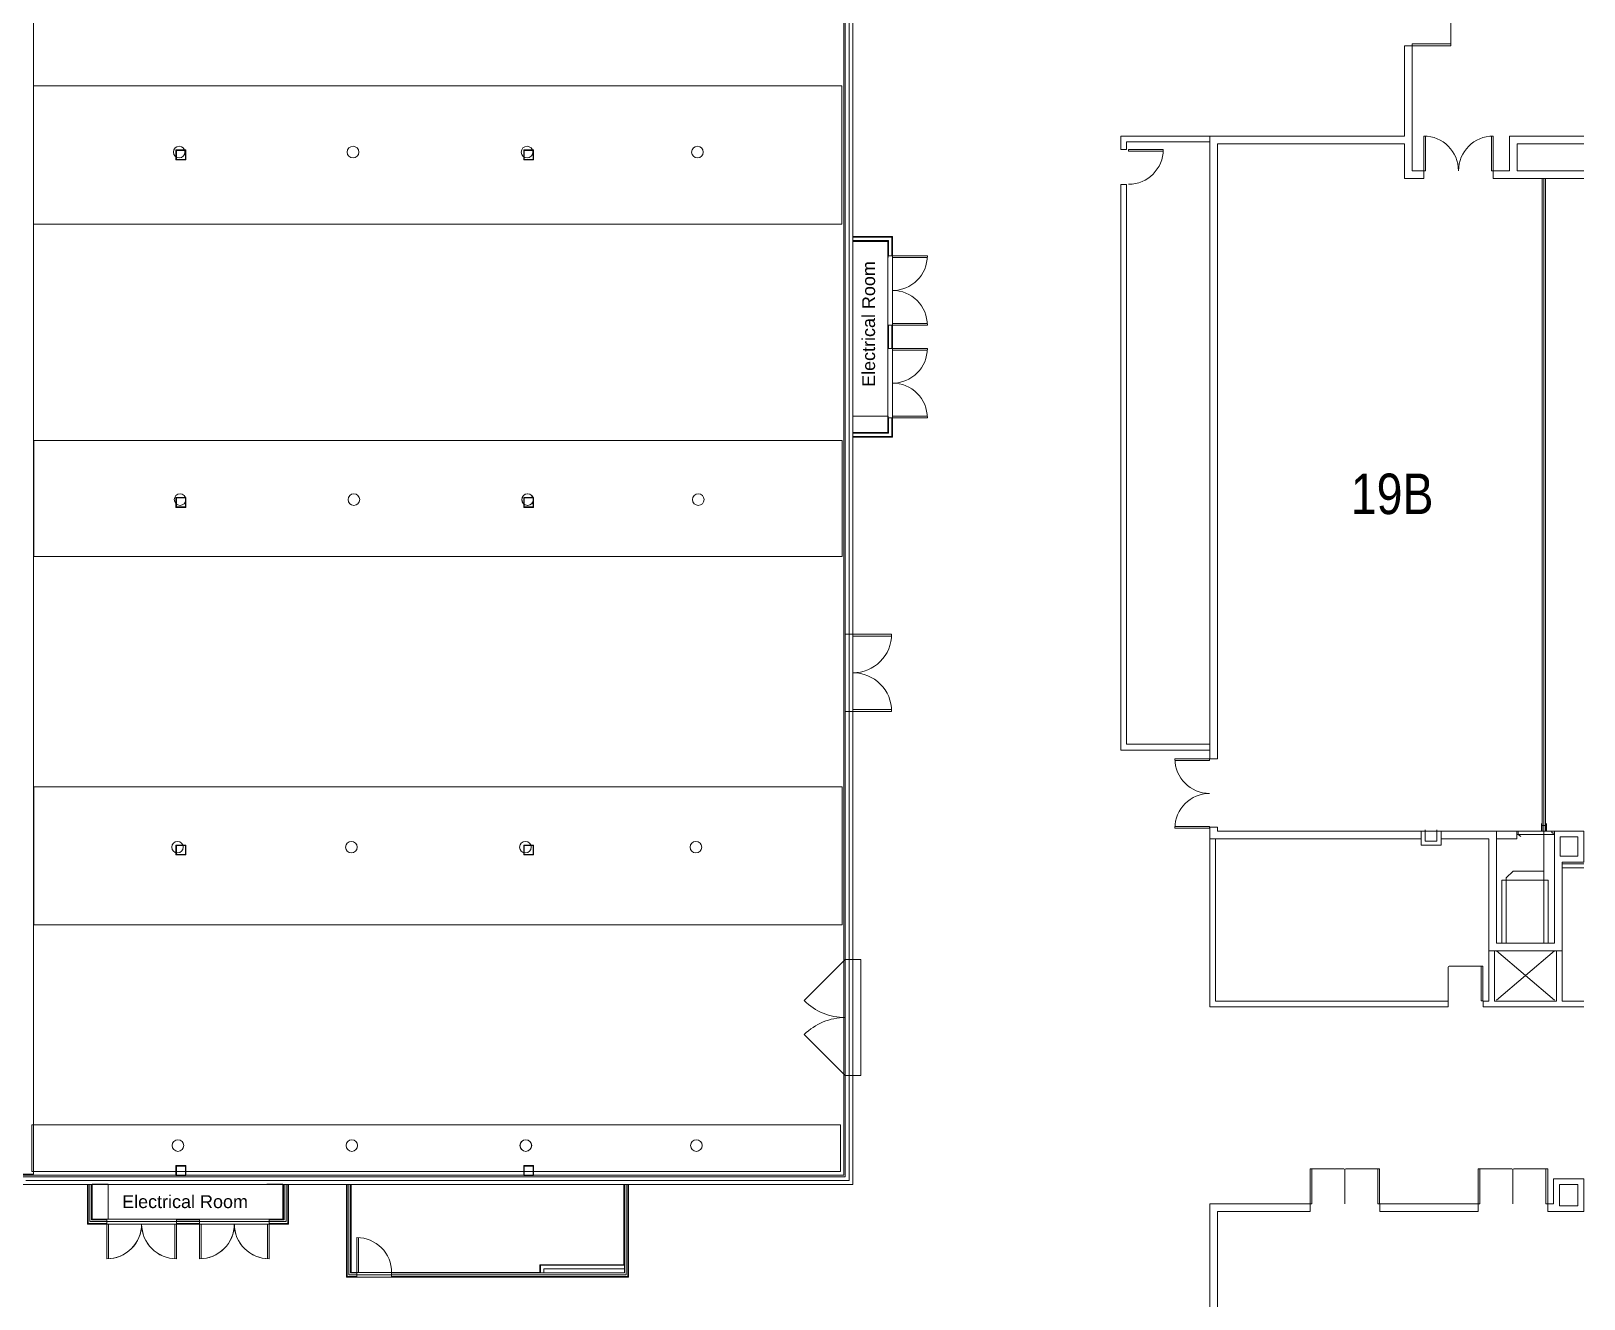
# Model space of a CAD drawing. Header units: inches. Extents: x -3410 to 5259, y -1080 to 3208.
# Drawn here: x 570 to 2178, y -128 to 1185 of the extents above; entities that cross this region are included whole.
import ezdxf

# ---------------------------------------------------------------- set-up
doc = ezdxf.new("R2010")
doc.units = ezdxf.units.IN
doc.header["$LTSCALE"] = 48
doc.header["$MEASUREMENT"] = 0
for name, color, linetype, lineweight in [('Venue-Airwalls', 7, 'Continuous', 5), ('Venue-Ceiling-Main', 7, 'Continuous', 5), ('Venue-Floor Pockets', 7, 'Continuous', 5), ('Venue-Power', 7, 'Continuous', 5), ('Venue-Rigging Points', 7, 'Continuous', 5), ('Venue-Text', 5, 'Continuous', 5), ('Venue-Text-Room ID', 5, 'Continuous', 5), ('Venue-Walls and Doors', 7, 'Continuous', 5)]:
    doc.layers.add(name, color=color, linetype=linetype, lineweight=lineweight)
doc.styles.add('Arial', font='Arial')
doc.styles.add('Arial Narrow', font='ARIALN.TTF')

# ---------------------------------------------------------------- blocks, each defined once
blk = doc.blocks.new('Group-21-1')
at = {"layer": 'Venue-Floor Pockets', "color": 7, "linetype": 'Continuous', "lineweight": 15, "transparency": 33554687}
for points in [[(730.299, 1062.301, 0), (719.999, 1062.301, 0), (719.999, 1052.001, 0), (730.299, 1052.001, 0), (730.299, 1062.301, 0)], [(719.999, 1052.001, 0), (719.999, 1062.301, 0)], [(729.799, 1061.801, 0), (720.499, 1061.801, 0), (720.499, 1052.501, 0), (729.799, 1052.501, 0), (729.799, 1061.801, 0)]]:
    blk.add_polyline3d(points, dxfattribs=at)
blk = doc.blocks.new('Group-22-1')
at = {"layer": 'Venue-Floor Pockets', "color": 7, "linetype": 'Continuous', "lineweight": 15, "transparency": 33554687}
for points in [[(1090.299, 1062.301, 0), (1079.999, 1062.301, 0), (1079.999, 1052.001, 0), (1090.299, 1052.001, 0), (1090.299, 1062.301, 0)], [(1079.999, 1052.001, 0), (1079.999, 1062.301, 0)], [(1089.799, 1061.801, 0), (1080.499, 1061.801, 0), (1080.499, 1052.501, 0), (1089.799, 1052.501, 0), (1089.799, 1061.801, 0)]]:
    blk.add_polyline3d(points, dxfattribs=at)
blk = doc.blocks.new('Group-26-1')
at = {"layer": 'Venue-Floor Pockets', "color": 7, "linetype": 'Continuous', "lineweight": 15, "transparency": 33554687}
for points in [[(730.3, 702.301, 0), (720, 702.301, 0), (720, 692.001, 0), (730.3, 692.001, 0), (730.3, 702.301, 0)], [(720, 692.001, 0), (720, 702.301, 0)], [(729.8, 701.801, 0), (720.5, 701.801, 0), (720.5, 692.501, 0), (729.8, 692.501, 0), (729.8, 701.801, 0)]]:
    blk.add_polyline3d(points, dxfattribs=at)
blk = doc.blocks.new('Group-27-1')
at = {"layer": 'Venue-Floor Pockets', "color": 7, "linetype": 'Continuous', "lineweight": 15, "transparency": 33554687}
for points in [[(1090.3, 702.301, 0), (1080, 702.301, 0), (1080, 692.001, 0), (1090.3, 692.001, 0), (1090.3, 702.301, 0)], [(1080, 692.001, 0), (1080, 702.301, 0)], [(1089.8, 701.801, 0), (1080.5, 701.801, 0), (1080.5, 692.501, 0), (1089.8, 692.501, 0), (1089.8, 701.801, 0)]]:
    blk.add_polyline3d(points, dxfattribs=at)
blk = doc.blocks.new('Group-31-1')
at = {"layer": 'Venue-Floor Pockets', "color": 7, "linetype": 'Continuous', "lineweight": 15, "transparency": 33554687}
for points in [[(730.3, 342.301, 0), (720, 342.301, 0), (720, 332.001, 0), (730.3, 332.001, 0), (730.3, 342.301, 0)], [(720, 332.001, 0), (720, 342.301, 0)], [(729.8, 341.801, 0), (720.5, 341.801, 0), (720.5, 332.501, 0), (729.8, 332.501, 0), (729.8, 341.801, 0)]]:
    blk.add_polyline3d(points, dxfattribs=at)
blk = doc.blocks.new('Group-32-1')
at = {"layer": 'Venue-Floor Pockets', "color": 7, "linetype": 'Continuous', "lineweight": 15, "transparency": 33554687}
for points in [[(1090.3, 342.301, 0), (1080, 342.301, 0), (1080, 332.001, 0), (1090.3, 332.001, 0), (1090.3, 342.301, 0)], [(1080, 332.001, 0), (1080, 342.301, 0)], [(1089.8, 341.801, 0), (1080.5, 341.801, 0), (1080.5, 332.501, 0), (1089.8, 332.501, 0), (1089.8, 341.801, 0)]]:
    blk.add_polyline3d(points, dxfattribs=at)
blk = doc.blocks.new('Group-36-1')
at = {"layer": 'Venue-Floor Pockets', "color": 7, "linetype": 'Continuous', "lineweight": 15, "transparency": 33554687}
for points in [[(730.3, 10.3, 0), (720, 10.3, 0), (720, 0, 0), (730.3, 0, 0), (730.3, 10.3, 0)], [(720, 0, 0), (720, 10.3, 0)], [(729.8, 9.8, 0), (720.5, 9.8, 0), (720.5, 0.5, 0), (729.8, 0.5, 0), (729.8, 9.8, 0)]]:
    blk.add_polyline3d(points, dxfattribs=at)
blk = doc.blocks.new('Group-37-1')
at = {"layer": 'Venue-Floor Pockets', "color": 7, "linetype": 'Continuous', "lineweight": 15, "transparency": 33554687}
for points in [[(1090.3, 10.3, 0), (1080, 10.3, 0), (1080, 0, 0), (1090.3, 0, 0), (1090.3, 10.3, 0)], [(1080, 0, 0), (1080, 10.3, 0)], [(1089.8, 9.8, 0), (1080.5, 9.8, 0), (1080.5, 0.5, 0), (1089.8, 0.5, 0), (1089.8, 9.8, 0)]]:
    blk.add_polyline3d(points, dxfattribs=at)
blk = doc.blocks.new('Group-235-1')
at = {"layer": 'Venue-Walls and Doors', "color": 7, "linetype": 'Continuous', "flags": 128}
blk.add_lwpolyline([(506.988, -1188.253), (506.988, -1224.253), (505.238, -1224.253), (505.238, -1188.253), (540.238, -1188.253, -0.41421356), (541.238, -1189.253), (541.238, -1224.253), (541.238, -1189.253, -0.41421356), (542.238, -1188.253), (577.238, -1188.253), (577.238, -1224.253), (575.489, -1224.253), (575.489, -1188.253)], format="xyb", dxfattribs=at)
blk = doc.blocks.new('Group-21-1-1')
at = {"layer": 'Venue-Walls and Doors', "color": 7, "linetype": 'Continuous', "flags": 128}
blk.add_lwpolyline([(-738.716, -1281.303), (-738.718, -1245.303), (-740.468, -1245.303), (-740.466, -1281.303, 0.41421356), (-704.468, -1245.301, 0.4142217), (-668.466, -1281.298), (-668.468, -1245.298), (-670.217, -1245.299), (-670.215, -1281.299)], format="xyb", dxfattribs=at)
blk = doc.blocks.new('Group-25-1-1')
at = {"layer": 'Venue-Walls and Doors', "color": 7, "linetype": 'Continuous', "flags": 128}
blk.add_lwpolyline([(693.169, -118.251), (693.169, -154.251), (694.918, -154.251), (694.918, -118.251, 0.41421356), (658.918, -154.251, 0.41421356), (622.918, -118.251), (622.918, -154.251), (624.668, -154.251), (624.668, -118.251)], format="xyb", dxfattribs=at)
blk = doc.blocks.new('Group-31-1-1')
at = {"layer": 'Venue-Walls and Doors', "color": 7, "linetype": 'Continuous', "flags": 128}
blk.add_lwpolyline([(365.238, -765.002), (401.238, -765.002), (401.238, -763.253), (365.238, -763.253, 0.41421356), (401.238, -799.253, 0.41421356), (365.238, -835.253), (401.238, -835.253), (401.238, -833.503), (365.238, -833.503)], format="xyb", dxfattribs=at)
blk = doc.blocks.new('Group-35-1-1')
at = {"layer": 'Venue-Walls and Doors', "color": 7, "linetype": 'Continuous', "flags": 128}
blk.add_lwpolyline([(317.238, -168.251, 0.41421356), (353.238, -132.251), (317.238, -132.251), (317.238, -134), (353.238, -134)], format="xyb", dxfattribs=at)
blk = doc.blocks.new('Group-68-1')
at = {"layer": 'Venue-Walls and Doors', "color": 7, "linetype": 'Continuous', "flags": 128}
blk.add_lwpolyline([(650.918, 53.305), (610.918, 53.305), (610.918, 55.249), (650.918, 55.249), (650.918, 16.249, -0.41421356), (649.918, 15.249), (610.918, 15.249), (649.918, 15.249, -0.41421356), (650.918, 14.249), (650.918, -24.751), (610.918, -24.751), (610.918, -22.807), (650.918, -22.807)], format="xyb", dxfattribs=at)
blk = doc.blocks.new('Group-183-1')
at = {"layer": 'Venue-Walls and Doors', "color": 7, "linetype": 'Continuous', "flags": 128}
blk.add_lwpolyline([(648.238, -1014.255), (648.238, -979.255, -0.41421356), (649.238, -978.255), (684.238, -978.255), (684.238, -1014.255), (682.489, -1014.255), (682.488, -978.255)], format="xyb", dxfattribs=at)
blk = doc.blocks.new('Group-200-1')
at = {"layer": 'Venue-Walls and Doors', "color": 7, "linetype": 'Continuous', "flags": 128}
blk.add_lwpolyline([(-642.716, -1281.303), (-642.718, -1245.303), (-644.468, -1245.303), (-644.466, -1281.303, 0.41421356), (-608.468, -1245.301, 0.4142217), (-572.466, -1281.298), (-572.468, -1245.298), (-574.217, -1245.299), (-574.215, -1281.299)], format="xyb", dxfattribs=at)
blk = doc.blocks.new('Group-234-1')
at = {"layer": 'Venue-Walls and Doors', "color": 7, "linetype": 'Continuous', "flags": 128}
blk.add_lwpolyline([(680.988, -1188.253), (680.988, -1224.253), (679.238, -1224.253), (679.238, -1188.253), (714.238, -1188.253, -0.41421356), (715.238, -1189.253), (715.238, -1224.253), (715.238, -1189.253, -0.41421356), (716.238, -1188.253), (751.238, -1188.253), (751.238, -1224.253), (749.489, -1224.253), (749.489, -1188.253)], format="xyb", dxfattribs=at)
blk = doc.blocks.new('Low Hang point')
at = {"layer": 'Venue-Rigging Points', "color": 7, "linetype": 'Continuous', "lineweight": 5, "transparency": 33554687}
blk.add_circle((0, 0), 6, dxfattribs=at)
for start, end in [(0, 90), (180, 270)]:
    blk.add_arc((0, 0), 6, start, end, dxfattribs=at)
blk = doc.blocks.new('High rig points')
at = {"layer": 'Venue-Rigging Points', "color": 7, "linetype": 'Continuous', "lineweight": 5, "transparency": 33554687}
blk.add_circle((0, 0), 6, dxfattribs=at)
for start, end in [(0, 90), (180, 270)]:
    blk.add_arc((0, 0), 6, start, end, dxfattribs=at)

msp = doc.modelspace()

# ---------------------------------------------------------------- linework, layer by layer
at = {"layer": 'Venue-Airwalls', "linetype": 'Continuous'}
for p, q in [((2134.3, 356.7), (2134.3, 1032.7)), ((2136.3, 240.7), (2136.3, 1032.7)), ((2137.8, 356.7), (2137.8, 1032.7)), ((2133.8, 364.7), (2133.8, 356.7)), ((2134.3, 362.7), (2138.3, 362.7)), ((2138.8, 356.7), (2138.8, 364.7))]:
    msp.add_line(p, q, dxfattribs=at)
at = {"layer": 'Venue-Ceiling-Main', "color": 7, "linetype": 'Continuous', "lineweight": 5, "transparency": 33554687}
for points in [[(329.4, 2124.3, 337), (572.4, 2124.3, 337), (572.4, 1.2, 337), (329.4, 1.2, 337)], [(329.4, 2124.3, 336), (572.4, 2124.3, 336), (572.4, 1.2, 336), (329.4, 1.2, 336)], [(572.4, 2124.3, 336), (572.4, 2124.3, 337), (572.4, 1.2, 337), (572.4, 1.2, 336)], [(572.4, 1128.6, 421), (1409.4, 1128.6, 421), (1409.4, 985.6, 421), (572.4, 985.6, 421)], [(572.4, 1128.6, 420), (1409.4, 1128.6, 420), (1409.4, 985.6, 420), (572.4, 985.6, 420)], [(572.4, 985.6, 420), (572.4, 985.6, 421), (572.4, 1128.6, 421), (572.4, 1128.6, 420)], [(572.4, 1128.6, 420), (572.4, 1128.6, 421), (1409.4, 1128.6, 421), (1409.4, 1128.6, 420)], [(1409.4, 1128.6, 420), (1409.4, 1128.6, 421), (1409.4, 985.6, 421), (1409.4, 985.6, 420)], [(1409.4, 985.6, 420), (1409.4, 985.6, 421), (572.4, 985.6, 421), (572.4, 985.6, 420)], [(572.7, 761.2, 337), (1409.7, 761.2, 337), (1409.7, 641.2, 337), (572.7, 641.2, 337)], [(572.7, 761.2, 336), (1409.7, 761.2, 336), (1409.7, 641.2, 336), (572.7, 641.2, 336)], [(572.7, 641.2, 336), (572.7, 641.2, 337), (572.7, 761.2, 337), (572.7, 761.2, 336)], [(572.7, 761.2, 336), (572.7, 761.2, 337), (1409.7, 761.2, 337), (1409.7, 761.2, 336)], [(1409.7, 761.2, 336), (1409.7, 761.2, 337), (1409.7, 641.2, 337), (1409.7, 641.2, 336)], [(1409.7, 641.2, 336), (1409.7, 641.2, 337), (572.7, 641.2, 337), (572.7, 641.2, 336)], [(572.7, 402.7, 421), (1409.7, 402.7, 421), (1409.7, 259.7, 421), (572.7, 259.7, 421)], [(572.7, 402.7, 420), (1409.7, 402.7, 420), (1409.7, 259.7, 420), (572.7, 259.7, 420)], [(572.7, 259.7, 420), (572.7, 259.7, 421), (572.7, 402.7, 421), (572.7, 402.7, 420)], [(572.7, 402.7, 420), (572.7, 402.7, 421), (1409.7, 402.7, 421), (1409.7, 402.7, 420)], [(1409.7, 402.7, 420), (1409.7, 402.7, 421), (1409.7, 259.7, 421), (1409.7, 259.7, 420)], [(1409.7, 259.7, 420), (1409.7, 259.7, 421), (572.7, 259.7, 421), (572.7, 259.7, 420)], [(570.9, 52.3, 421), (1407.9, 52.3, 421), (1407.9, 4.3, 421), (570.9, 4.3, 421)], [(570.9, 52.3, 420), (1407.9, 52.3, 420), (1407.9, 4.3, 420), (570.9, 4.3, 420)], [(570.9, 4.3, 420), (570.9, 4.3, 421), (570.9, 52.3, 421), (570.9, 52.3, 420)], [(570.9, 52.3, 420), (570.9, 52.3, 421), (1407.9, 52.3, 421), (1407.9, 52.3, 420)], [(1407.9, 52.3, 420), (1407.9, 52.3, 421), (1407.9, 4.3, 421), (1407.9, 4.3, 420)], [(572.4, 1.2, 336), (572.4, 1.2, 337), (329.4, 1.2, 337), (329.4, 1.2, 336)], [(1407.9, 4.3, 420), (1407.9, 4.3, 421), (570.9, 4.3, 421), (570.9, 4.3, 420)]]:
    msp.add_3dface(points, dxfattribs=at)
at = {"layer": 'Venue-Power', "linetype": 'Continuous', "flags": 128}
for points in [[(1457.3, 950.8), (1457.3, 967.4), (1420.9, 967.4), (1420.9, 950.8)], [(1457.3, 770), (1457.3, 786.5), (1420.9, 786.5), (1420.9, 770)], [(633.3, -45.4), (649.9, -45.4), (649.9, -9), (633.3, -9)], [(814.2, -45.4), (830.7, -45.4), (830.7, -9), (814.2, -9)]]:
    msp.add_lwpolyline(points, dxfattribs=at)
at = {"layer": 'Venue-Walls and Doors', "linetype": 'Continuous'}
for p, q in [((1991.8, 1170.2), (1991.8, 1076.7)), ((1991.8, 1170.2), (1999.8, 1170.2)), ((1999.8, 1170.2), (1999.8, 1040.7)), ((1698.2, 1076.7), (1698.2, 1062.7)), ((1991.8, 1076.7), (1698.2, 1076.7)), ((1704.2, 1062.7), (1698.2, 1062.7)), ((1704.2, 1070.7), (1704.2, 1062.7)), ((1790.2, 1070.7), (1704.2, 1070.7)), ((1790.2, 1076.7), (1790.2, 431.7)), ((1798.2, 1068.7), (1798.2, 431.7)), ((1991.8, 1068.7), (1798.2, 1068.7)), ((1991.8, 1032.7), (1991.8, 1068.7)), ((2100.7, 1076.7), (2100.7, 1040.7)), ((2100.7, 1076.7), (2177.7, 1076.7)), ((2108.7, 1068.7), (2108.7, 1040.7)), ((2108.7, 1068.7), (2177.7, 1068.7)), ((2011.8, 1032.7), (1991.8, 1032.7)), ((2011.8, 1040.7), (1999.8, 1040.7)), ((2011.8, 1040.7), (2011.8, 1032.7)), ((2083.8, 1040.7), (2083.8, 1032.7)), ((2100.7, 1040.7), (2083.8, 1040.7)), ((2177.7, 1032.7), (2083.8, 1032.7)), ((2177.7, 1040.7), (2108.7, 1040.7)), ((1698.2, 1026.7), (1698.2, 440.7)), ((1704.2, 1026.7), (1698.2, 1026.7)), ((1704.2, 1026.7), (1704.2, 446.7)), ((1698.2, 440.7), (1790.2, 440.7)), ((1704.2, 446.7), (1790.2, 446.7)), ((1798.2, 431.7), (1790.2, 431.7)), ((1790.2, 174.7), (1790.2, 360.7)), ((1798.2, 360.7), (1790.2, 360.7)), ((1798.2, 360.7), (1798.2, 356.7)), ((2177.7, 356.7), (1798.2, 356.7)), ((2009.2, 342), (2009.2, 356.7)), ((2013.4, 346.2), (2013.4, 358.2)), ((2025.4, 346.2), (2025.4, 358.2)), ((2029.7, 342), (2029.7, 356.7)), ((2087.2, 356.7), (2087.2, 240.7)), ((2108.2, 356.7), (2108.2, 348.7)), ((2109.7, 356.7), (2109.7, 353.2)), ((2144.4, 356.7), (2144.4, 355)), ((2144.4, 355), (2145.7, 355)), ((2145.7, 355), (2145.7, 353.2)), ((2147.2, 356.7), (2147.2, 240.7)), ((2177.7, 324.7), (2177.7, 356.7)), ((2009.2, 348.7), (1790.2, 348.7)), ((1796.2, 348.7), (1796.2, 180.7)), ((2029.7, 342), (2009.2, 342)), ((2025.4, 346.2), (2013.4, 346.2)), ((2079.2, 348.7), (2029.7, 348.7)), ((2079.2, 348.7), (2079.2, 180.7)), ((2108.2, 348.7), (2087.2, 348.7)), ((2147.2, 353.2), (2108.2, 353.2)), ((2109.7, 353.2), (2112.5, 351.2)), ((2171.4, 350.7), (2153.2, 350.7)), ((2153.2, 350.7), (2153.2, 330.7)), ((2171.4, 330.7), (2171.4, 350.7)), ((2153.2, 330.7), (2171.4, 330.7)), ((2155.2, 324.7), (2177.7, 324.7)), ((2155.2, 324.7), (2155.2, 180.7)), ((2177.7, 322.7), (2155.2, 322.7)), ((2092.8, 305.9), (2092.8, 240.7)), ((2140.8, 305.9), (2092.8, 305.9)), ((2097.3, 308.4), (2104.3, 315.4)), ((2097.3, 240.7), (2097.3, 308.4)), ((2136.3, 315.4), (2104.3, 315.4)), ((2140.8, 305.9), (2140.8, 240.7)), ((2177.7, 318.7), (2155.2, 318.7)), ((2155.2, 232.7), (2079.2, 232.7)), ((2085.2, 232.7), (2085.2, 180.7)), ((2147.2, 240.7), (2087.2, 240.7)), ((2147.2, 232.7), (2087.2, 181.7)), ((2087.2, 232.7), (2147.2, 181.7)), ((2149.2, 232.7), (2149.2, 180.7)), ((2037.2, 180.7), (1796.2, 180.7)), ((2037.2, 180.7), (2037.2, 174.7)), ((2073.2, 180.7), (2073.2, 174.7)), ((2073.2, 180.7), (2079.2, 180.7)), ((2149.2, 180.7), (2085.2, 180.7)), ((2155.2, 180.7), (2177.7, 180.7)), ((2037.2, 174.7), (1790.2, 174.7)), ((2177.7, 174.7), (2073.2, 174.7)), ((2177.7, -3.3), (2146.2, -3.3)), ((2146.2, -3.3), (2146.2, -29.3)), ((2177.7, -37.3), (2177.7, -3.3)), ((1790.2, -29.3), (1894.2, -29.3)), ((1790.2, -29.3), (1790.2, -755.3)), ((1894.2, -37.3), (1894.2, -29.3)), ((1966.2, -37.3), (1966.2, -29.3)), ((1966.2, -29.3), (2068.2, -29.3)), ((2068.2, -37.3), (2068.2, -29.3)), ((2140.2, -37.3), (2140.2, -29.3)), ((2140.2, -29.3), (2146.2, -29.3)), ((1798.2, -37.3), (1894.2, -37.3)), ((1798.2, -731.2), (1798.2, -37.3)), ((1966.2, -37.3), (2068.2, -37.3)), ((2140.2, -37.3), (2177.7, -37.3))]:
    msp.add_line(p, q, dxfattribs=at)
at = {"layer": 'Venue-Walls and Doors', "linetype": 'Continuous', "flags": 128}
msp.add_lwpolyline([(2152.2, -31.3), (2171.5, -31.3), (2171.5, -9.3), (2152.2, -9.3)], close=True, dxfattribs=at)
at = {"layer": 'Venue-Walls and Doors', "color": 7, "linetype": 'Continuous', "lineweight": 5, "transparency": 33554687}
for points in [[(564.5, -5.3, 0), (1416.9, -5.3, 0), (1416.9, 2124.8, 0)], [(1416.9, 103.6, 0), (1428.9, 103.6, 0), (1428.9, 223.6, 0), (1416.9, 223.6, 0)], [(630.9, -9.3, 0), (630.9, -47.7, 0), (834.2, -47.7, 0), (834.2, -9.1, 0)], [(899, -9.5, 0), (899, -102.8, 0), (1186.2, -102.8, 0), (1186.2, -9.2, 0)]]:
    msp.add_polyline3d(points, dxfattribs=at)
at = {"layer": 'Venue-Walls and Doors', "color": 7, "linetype": 'Continuous', "lineweight": 15, "transparency": 33554687}
for points in [[(1411.4, 0.2, 0), (1411.4, 0.2, 420), (1411.4, 2123.3, 420), (1411.4, 2123.3, 0), (1411.4, 0.2, 0)], [(1412.9, 1200.7, 0), (1412.9, 560.7, 0)], [(1420.9, 1200.7, 0), (1420.9, 560.7, 0)], [(1461.9, 972.7, 0), (1420.9, 972.7, 0)], [(1461.3, 972.1, 0), (1420.9, 972.1, 0)], [(1457.7, 968.5, 0), (1420.9, 968.5, 0)], [(1457, 967.8, 0), (1420.9, 967.8, 0)], [(1457, 952.7, 0), (1457, 967.8, 0)], [(1457.7, 952.7, 0), (1457.7, 968.5, 0)], [(1461.3, 952.7, 0), (1461.3, 972.1, 0)], [(1461.9, 952.7, 0), (1461.9, 972.7, 0)], [(1461.9, 952.7, 0), (1457, 952.7, 0)], [(1457, 952.7, 0), (1457, 880.7, 0)], [(1461.9, 952.7, 0), (1461.9, 880.7, 0)], [(1497.9, 882.5, 0), (1461.9, 882.5, 0), (1461.9, 880.7, 0), (1497.9, 880.7, 0), (1497.8, 884.3, 0), (1497.2, 887.8, 0), (1496.4, 891.2, 0), (1495.2, 894.5, 0), (1493.7, 897.7, 0), (1491.9, 900.7, 0), (1489.8, 903.6, 0), (1487.4, 906.2, 0), (1484.8, 908.6, 0), (1481.9, 910.7, 0), (1478.9, 912.5, 0), (1475.7, 914, 0), (1472.4, 915.2, 0), (1468.9, 916, 0), (1465.5, 916.6, 0), (1461.9, 916.7, 0), (1465.5, 916.9, 0), (1468.9, 917.4, 0), (1472.4, 918.3, 0), (1475.7, 919.5, 0), (1478.9, 921, 0), (1481.9, 922.8, 0), (1484.8, 924.9, 0), (1487.4, 927.3, 0), (1489.8, 929.9, 0), (1491.9, 932.7, 0), (1493.7, 935.8, 0), (1495.2, 939, 0), (1496.4, 942.3, 0), (1497.2, 945.7, 0), (1497.7, 949.2, 0), (1497.9, 952.7, 0), (1461.9, 952.7, 0), (1461.9, 951, 0), (1497.9, 951, 0)], [(1461.9, 880.7, 0), (1457, 880.7, 0)], [(1457, 856.7, 0), (1457, 880.7, 0)], [(1457.7, 856.7, 0), (1457.7, 880.7, 0)], [(1461.3, 856.7, 0), (1461.3, 880.7, 0)], [(1461.9, 856.7, 0), (1461.9, 880.7, 0)], [(1461.9, 856.7, 0), (1457, 856.7, 0)], [(1457, 856.7, 0), (1457, 784.7, 0)], [(1461.9, 856.7, 0), (1461.9, 784.7, 0)], [(1497.9, 786.5, 0), (1461.9, 786.5, 0), (1461.9, 784.7, 0), (1497.9, 784.7, 0), (1497.8, 788.3, 0), (1497.2, 791.8, 0), (1496.4, 795.2, 0), (1495.2, 798.5, 0), (1493.7, 801.7, 0), (1491.9, 804.7, 0), (1489.8, 807.6, 0), (1487.4, 810.2, 0), (1484.8, 812.6, 0), (1481.9, 814.7, 0), (1478.9, 816.5, 0), (1475.7, 818, 0), (1472.4, 819.2, 0), (1468.9, 820, 0), (1465.5, 820.6, 0), (1461.9, 820.7, 0), (1465.5, 820.9, 0), (1468.9, 821.4, 0), (1472.4, 822.3, 0), (1475.7, 823.5, 0), (1478.9, 825, 0), (1481.9, 826.8, 0), (1484.8, 828.9, 0), (1487.4, 831.3, 0), (1489.8, 833.9, 0), (1491.9, 836.7, 0), (1493.7, 839.8, 0), (1495.2, 843, 0), (1496.4, 846.3, 0), (1497.2, 849.7, 0), (1497.7, 853.2, 0), (1497.9, 856.7, 0), (1461.9, 856.7, 0), (1461.9, 855, 0), (1497.9, 855, 0)], [(1457, 769.6, 0), (1457, 784.7, 0)], [(1461.9, 784.7, 0), (1457, 784.7, 0)], [(1457.7, 769, 0), (1457.7, 784.7, 0)], [(1461.3, 765.4, 0), (1461.3, 784.7, 0)], [(1461.9, 764.7, 0), (1461.9, 784.7, 0)], [(1457, 769.6, 0), (1420.9, 769.6, 0)], [(1457.7, 769, 0), (1420.9, 769, 0)], [(1461.3, 765.4, 0), (1420.9, 765.4, 0)], [(1461.9, 764.7, 0), (1420.9, 764.7, 0)], [(1420.9, 560.7, 0), (1412.9, 560.7, 0)], [(1412.9, 480.7, 0), (1412.9, 560.7, 0)], [(1420.9, 560.7, 0), (1412.9, 560.7, 0)], [(1420.9, 480.7, 0), (1420.9, 560.7, 0)], [(1460.9, 482.7, 0), (1420.9, 482.7, 0), (1420.9, 480.7, 0), (1460.9, 480.7, 0), (1460.7, 484.7, 0), (1460.2, 488.5, 0), (1459.2, 492.4, 0), (1457.9, 496, 0), (1456.2, 499.6, 0), (1454.2, 503, 0), (1451.8, 506.1, 0), (1449.2, 509, 0), (1446.3, 511.7, 0), (1443.1, 514, 0), (1439.8, 516, 0), (1436.2, 517.7, 0), (1432.5, 519, 0), (1428.7, 520, 0), (1424.8, 520.6, 0), (1420.9, 520.7, 0), (1424.8, 520.9, 0), (1428.7, 521.5, 0), (1432.5, 522.5, 0), (1436.2, 523.8, 0), (1439.8, 525.5, 0), (1443.1, 527.5, 0), (1446.3, 529.8, 0), (1449.2, 532.5, 0), (1451.8, 535.4, 0), (1454.2, 538.5, 0), (1456.2, 541.9, 0), (1457.9, 545.4, 0), (1459.2, 549.1, 0), (1460.2, 553, 0), (1460.7, 556.8, 0), (1460.9, 560.7, 0), (1420.9, 560.7, 0), (1420.9, 558.8, 0), (1460.9, 558.8, 0)], [(1420.9, 480.7, 0), (1412.9, 480.7, 0)], [(1420.9, 480.7, 0), (1412.9, 480.7, 0)], [(1412.9, 480.7, 0), (1412.9, 223.6, 0)], [(1420.9, 223.6, 0), (1420.9, 480.7, 0)], [(1412.9, 223.6, 0), (1370.5, 181.1, 0)], [(1412.9, 223.6, 0), (1412.9, 103.6, 0)], [(1420.9, 223.6, 0), (1412.9, 223.6, 0)], [(1420.9, 223.6, 0), (1420.9, 103.6, 0)], [(1412.9, 163.6, 0), (1410, 163.6, 0), (1407, 163.9, 0), (1404.1, 164.2, 0), (1401.2, 164.7, 0), (1398.3, 165.4, 0), (1395.5, 166.1, 0), (1392.7, 167.1, 0), (1390, 168.1, 0), (1387.3, 169.3, 0), (1384.6, 170.7, 0), (1382.1, 172.1, 0), (1379.6, 173.7, 0), (1377.2, 175.4, 0), (1374.9, 177.2, 0), (1372.6, 179.1, 0), (1370.5, 181.1, 0)], [(1370.5, 146, 0), (1372.6, 148, 0), (1374.9, 149.9, 0), (1377.2, 151.8, 0), (1379.6, 153.4, 0), (1382.1, 155, 0), (1384.6, 156.5, 0), (1387.3, 157.8, 0), (1390, 159, 0), (1392.7, 160.1, 0), (1395.5, 161, 0), (1398.3, 161.8, 0), (1401.2, 162.4, 0), (1404.1, 162.9, 0), (1407, 163.3, 0), (1410, 163.5, 0), (1412.9, 163.6, 0)], [(1412.9, 103.6, 0), (1370.5, 146, 0)], [(1412.9, 103.6, 0), (1412.9, -1.3, 0)], [(1412.9, 103.6, 0), (1420.9, 103.6, 0)], [(1420.9, -9.3, 0), (1420.9, 103.6, 0)], [(-391.4, 0.2, 0), (-391.4, 0.2, 420), (1411.4, 0.2, 420), (1411.4, 0.2, 0), (-391.4, 0.2, 0)], [(552.2, -1.3, 0), (1412.9, -1.3, 0)], [(552.2, -9.3, 0), (1420.9, -9.3, 0)], [(628.5, -50.3, 0), (628.5, -9.3, 0)], [(629.1, -49.7, 0), (629.1, -9.3, 0)], [(632.7, -46, 0), (632.7, -9.3, 0)], [(633.4, -45.4, 0), (633.4, -9.3, 0)], [(831.6, -45.4, 0), (831.6, -9.3, 0)], [(832.2, -46, 0), (832.2, -9.3, 0)], [(835.8, -49.7, 0), (835.8, -9.3, 0)], [(836.5, -50.3, 0), (836.5, -9.3, 0)], [(896.5, -105.3, 0), (896.5, -9.3, 0)], [(897.1, -104.6, 0), (897.1, -9.3, 0)], [(900.7, -101, 0), (900.7, -9.3, 0)], [(901.3, -100.4, 0), (901.3, -9.3, 0)], [(1183.7, -9.3, 0), (1183.7, -92.4, 0)], [(1184.3, -9.3, 0), (1184.3, -101, 0)], [(1187.9, -9.3, 0), (1187.9, -104.6, 0)], [(1188.5, -9.3, 0), (1188.5, -105.3, 0)], [(632.7, -46, 0), (648.5, -46, 0)], [(633.4, -45.4, 0), (648.5, -45.4, 0)], [(648.5, -50.3, 0), (648.5, -45.4, 0)], [(720.5, -45.4, 0), (648.5, -45.4, 0)], [(720.5, -50.3, 0), (720.5, -45.4, 0)], [(720.5, -45.4, 0), (744.5, -45.4, 0)], [(720.5, -46, 0), (744.5, -46, 0)], [(744.5, -50.3, 0), (744.5, -45.4, 0)], [(816.5, -45.4, 0), (744.5, -45.4, 0)], [(816.5, -50.3, 0), (816.5, -45.4, 0)], [(816.5, -45.4, 0), (831.6, -45.4, 0)], [(816.5, -46, 0), (832.2, -46, 0)], [(628.5, -50.3, 0), (648.5, -50.3, 0)], [(629.1, -49.7, 0), (648.5, -49.7, 0)], [(720.5, -50.3, 0), (648.5, -50.3, 0)], [(650.2, -86.3, 0), (650.2, -50.3, 0), (648.5, -50.3, 0), (648.5, -86.3, 0), (652, -86.1, 0), (655.5, -85.6, 0), (658.9, -84.8, 0), (662.2, -83.6, 0), (665.4, -82.1, 0), (668.5, -80.2, 0), (671.3, -78.1, 0), (673.9, -75.8, 0), (676.3, -73.1, 0), (678.4, -70.3, 0), (680.2, -67.3, 0), (681.7, -64.1, 0), (682.9, -60.7, 0), (683.8, -57.3, 0), (684.3, -53.8, 0), (684.5, -50.3, 0), (684.6, -53.8, 0), (685.2, -57.3, 0), (686, -60.7, 0), (687.2, -64.1, 0), (688.7, -67.3, 0), (690.5, -70.3, 0), (692.6, -73.1, 0), (695, -75.8, 0), (697.6, -78.1, 0), (700.5, -80.2, 0), (703.5, -82, 0), (706.7, -83.6, 0), (710, -84.7, 0), (713.4, -85.6, 0), (716.9, -86.1, 0), (720.5, -86.3, 0), (720.5, -50.3, 0), (718.7, -50.3, 0), (718.7, -86.3, 0)], [(720.5, -49.7, 0), (744.5, -49.7, 0)], [(720.5, -50.3, 0), (744.5, -50.3, 0)], [(816.5, -50.3, 0), (744.5, -50.3, 0)], [(746.2, -86.3, 0), (746.2, -50.3, 0), (744.5, -50.3, 0), (744.5, -86.3, 0), (748, -86.1, 0), (751.5, -85.6, 0), (754.9, -84.8, 0), (758.2, -83.6, 0), (761.4, -82.1, 0), (764.5, -80.2, 0), (767.3, -78.1, 0), (769.9, -75.8, 0), (772.3, -73.1, 0), (774.4, -70.3, 0), (776.2, -67.3, 0), (777.7, -64.1, 0), (778.9, -60.7, 0), (779.8, -57.3, 0), (780.3, -53.8, 0), (780.5, -50.3, 0), (780.6, -53.8, 0), (781.2, -57.3, 0), (782, -60.7, 0), (783.2, -64.1, 0), (784.7, -67.3, 0), (786.5, -70.3, 0), (788.6, -73.1, 0), (791, -75.8, 0), (793.6, -78.1, 0), (796.5, -80.2, 0), (799.5, -82, 0), (802.7, -83.6, 0), (806, -84.7, 0), (809.4, -85.6, 0), (812.9, -86.1, 0), (816.5, -86.3, 0), (816.5, -50.3, 0), (814.7, -50.3, 0), (814.7, -86.3, 0)], [(816.5, -49.7, 0), (835.8, -49.7, 0)], [(816.5, -50.3, 0), (836.5, -50.3, 0)], [(943.3, -100.4, 0), (943.2, -96.9, 0), (942.6, -93.4, 0), (941.8, -89.9, 0), (940.6, -86.6, 0), (939.1, -83.4, 0), (937.3, -80.4, 0), (935.2, -77.5, 0), (932.8, -74.9, 0), (930.2, -72.6, 0), (927.3, -70.4, 0), (924.3, -68.6, 0), (921.1, -67.1, 0), (917.8, -65.9, 0), (914.4, -65.1, 0), (910.9, -64.6, 0), (907.3, -64.4, 0), (907.3, -100.4, 0), (909.1, -100.4, 0), (909.1, -64.4, 0)], [(1096.6, -100.4, 0), (1096.6, -92.4, 0)], [(1096.6, -92.4, 0), (1183.7, -92.4, 0)], [(1097.3, -101, 0), (1097.3, -93, 0)], [(1097.3, -93, 0), (1184.3, -93, 0)], [(896.5, -105.3, 0), (907.3, -105.3, 0)], [(897.1, -104.6, 0), (907.3, -104.6, 0)], [(900.7, -101, 0), (907.3, -101, 0)], [(901.3, -100.4, 0), (907.3, -100.4, 0)], [(907.3, -100.4, 0), (943.3, -100.4, 0)], [(907.3, -100.4, 0), (907.3, -105.3, 0)], [(907.3, -105.3, 0), (943.3, -105.3, 0)], [(943.3, -100.4, 0), (1096.6, -100.4, 0)], [(943.3, -100.4, 0), (943.3, -105.3, 0)], [(943.3, -101, 0), (1184.3, -101, 0)], [(943.3, -104.6, 0), (1187.9, -104.6, 0)], [(943.3, -105.3, 0), (1188.5, -105.3, 0)], [(1100.9, -101, 0), (1100.9, -96.6, 0)], [(1100.9, -96.6, 0), (1184.3, -96.6, 0)]]:
    msp.add_polyline3d(points, dxfattribs=at)

# ---------------------------------------------------------------- block references
at = {"layer": 'Venue-Floor Pockets', "color": 7, "transparency": 33554687}
for name in ['Group-21-1', 'Group-22-1', 'Group-26-1', 'Group-27-1', 'Group-31-1', 'Group-32-1', 'Group-36-1', 'Group-37-1']:
    msp.add_blockref(name, (0, 0), dxfattribs=at)
at = {"layer": 'Venue-Rigging Points', "color": 7, "transparency": 33554687, "rotation": 270}
for name, p in [('High rig points', (723.3, 1060.1, 418)), ('High rig points', (903.3, 1060.1, 418)), ('High rig points', (1083.5, 1060.1, 418)), ('High rig points', (1259.9, 1060.1, 418)), ('Low Hang point', (724.2, 700.1, 336.4)), ('Low Hang point', (904.2, 700.1, 336.4)), ('Low Hang point', (1084, 700.1, 336.4)), ('Low Hang point', (1084.2, 700.1, 336.4)), ('Low Hang point', (1260.8, 700.1, 336.4)), ('High rig points', (721.6, 340.1, 418)), ('High rig points', (901.6, 340.1, 418)), ('High rig points', (1081.8, 340.1, 418)), ('High rig points', (1258.3, 340.1, 418)), ('Low Hang point', (722.1, 31, 336.4)), ('Low Hang point', (902.1, 31, 336.4)), ('Low Hang point', (1082.1, 31, 336.4)), ('Low Hang point', (1082.3, 31, 336.4)), ('Low Hang point', (1258.8, 31, 336.4))]:
    msp.add_blockref(name, p, dxfattribs=at)
at = {"layer": 'Venue-Walls and Doors'}
for name in ['Group-68-1', 'Group-35-1-1', 'Group-25-1-1', 'Group-31-1-1', 'Group-183-1', 'Group-235-1', 'Group-234-1', 'Group-21-1-1', 'Group-200-1']:
    msp.add_blockref(name, (1388.9, 1195), dxfattribs=at)

# ---------------------------------------------------------------- texts
at = {"layer": 'Venue-Text', "insert": (1437.2, 882), "char_height": 13.319, "attachment_point": 5, "rotation": 90, "line_spacing_factor": 0.970891, "style": 'Arial'}
msp.add_mtext('Electrical Room', dxfattribs=at)
at = {"layer": 'Venue-Text', "insert": (729.4, -27.2), "char_height": 13.319, "attachment_point": 5, "line_spacing_factor": 0.970891, "style": 'Arial'}
msp.add_mtext('Electrical Room', dxfattribs=at)
at = {"layer": 'Venue-Text-Room ID', "insert": (1936.3, 727.1), "char_height": 42, "attachment_point": 1, "line_spacing_factor": 0.972647, "style": 'Arial Narrow'}
msp.add_mtext('19B', dxfattribs=at)

doc.saveas('drawing.dxf')
